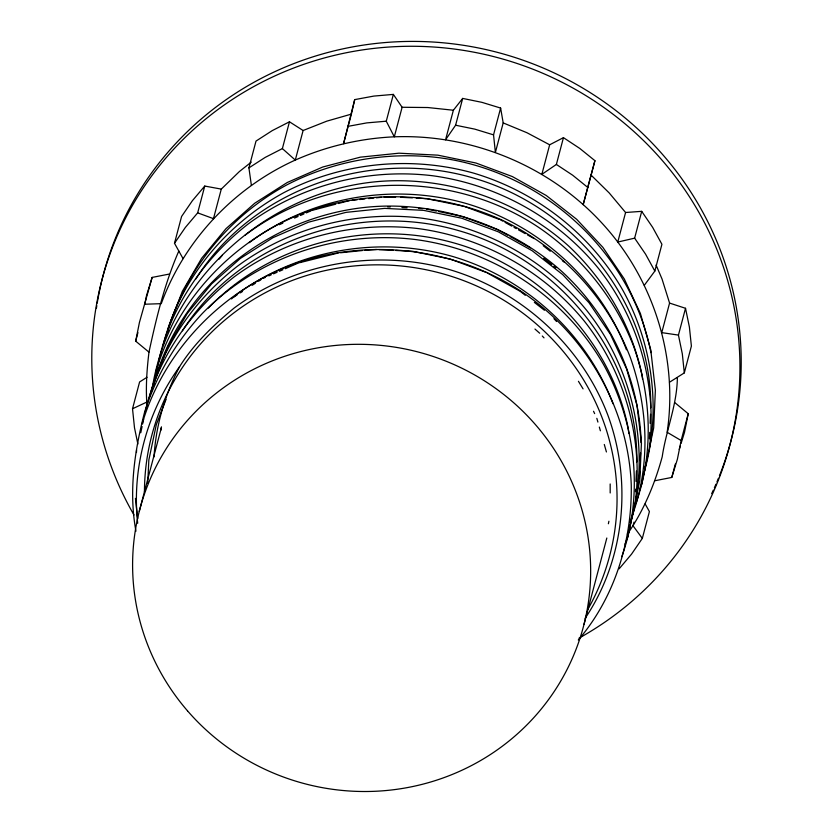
<?xml version="1.0" encoding="UTF-8"?>
<svg xmlns="http://www.w3.org/2000/svg" width="833" height="833" viewBox="0 0 833 833"><rect width="100%" height="100%" fill="white"/><g stroke="black" fill="none" stroke-linecap="round" stroke-linejoin="round"><path stroke-width="1.25" d="M610.183 492.969L610.173 483.973M635.506 491.72L635.631 489.127M635.975 481.38L636.443 471.041M636.849 461.992C638.203 355.462 559.859 259.219 458.566 230.616C357.295 200.992 239.665 241.06 182.427 330.784M635.527 500.185C643.118 436.721 624.032 371.539 584.558 321.423C543.428 270.746 482.973 237.353 418.374 228.606C353.577 220.807 286.573 238.04 234.083 276.952C190.695 310.855 157.125 358.638 145.004 412.71M639.421 477.601L639.713 471.134M640.181 460.784L640.535 453.017M641.004 442.667L641.118 440.084C638.349 376.433 609.215 315.405 562.608 272.172C514.357 228.711 449.882 204.939 384.992 206.115C279.013 208.469 179.813 282.158 153.428 385.846M649.428 438.824L649.719 432.369M650.125 423.32L650.542 414.272M650.833 407.816C651.396 301.754 573.427 206.292 472.519 177.783C370.924 148.055 252.649 188.55 195.807 279.024M649.511 447.311C657.102 383.836 638.026 318.654 598.542 268.538C557.412 217.861 496.947 184.457 432.348 175.711C367.551 167.912 300.546 185.155 248.047 224.067C204.023 258.48 170.015 307.242 158.437 362.324M136.466 452.517L136.591 449.955M147.722 483.223L148.847 459.972L156.333 424.58L166.111 399.267M178.824 251.035C164.715 283.262 156.375 317.831 148.972 352.14C146.827 369.967 145.567 387.97 147.014 405.9M627.374 534.109C643.659 510.796 654.717 484.171 662.204 456.828C666.108 430.172 677.042 404.973 677.364 377.786M154.043 456.911C155.865 425.371 164.944 394.603 179.595 366.655C193.85 343.904 213.446 325.151 234.042 308.116C294.601 262.884 375.704 248.661 448.3 269.246C520.292 290.176 581.288 344.945 607.903 415.271C632.341 481.713 624.875 559.36 585.099 618.357M148.972 352.14L135.685 341.145L139.434 322.444L152.127 277.42L169.078 274.109M145.015 303.118L146.514 295.642L152.127 277.42M674.938 402.724L688.225 413.72L681.144 440.522L677.396 459.222L671.783 477.444L654.832 480.745M688.225 413.72L684.476 432.41L681.102 443.343M608.382 523.759L608.902 521.239M630.217 524.509C651.51 451.476 634.059 369.998 586.901 310.657C545.886 260.115 485.577 226.805 421.154 218.079C356.514 210.312 289.665 227.503 237.301 266.321C194.901 299.359 162.248 345.633 149.201 398.039M140.756 432.754L142.089 426.486M142.62 423.987L143.672 418.968M151.866 390.802C168.693 274.942 276.702 183.073 393.093 180.761C457.255 179.595 521 203.127 568.72 246.099C605.57 280.606 631.612 325.901 642.118 375.339L642.566 379.182M155.781 374.85L157.906 364.833M163.143 345.143C179.387 280.107 225.337 224.504 283.918 192.61C341.801 162.383 410.575 155.521 473.425 173.066C535.546 191.423 589.941 233.386 622.428 289.551C653.384 344.893 661.621 411.919 643.951 472.915L642.545 476.549M167.548 331.898L168.599 326.911L182.365 291.29L201.648 258.272L225.982 228.669L254.763 203.2L287.291 182.479L322.756 167.006L360.283 157.166L398.965 153.189L437.846 155.157L475.966 163.018L512.378 176.575L546.209 195.474L576.623 219.256L602.863 247.318L624.292 278.961L640.379 313.406L650.75 349.787L655.373 390.219L653.676 427.881L641.712 484.306L639.432 490.179M160.665 430.599L161.446 426.892M303.108 130.51L289.468 121.795L282.377 148.597L295.299 160.071C326.515 146.233 360.2 138.372 394.301 136.82L402.11 107.27L393.363 94.4L373.892 96.076L354.712 99.616L351.37 114.121L326.817 121.149L303.108 130.51L295.299 160.071C233.948 187.8 184.353 240.3 161.269 303.66L145.046 304.222M354.712 99.616L343.56 143.672L351.047 115.35M135.685 341.145L137.934 332.606M183.041 258.594L174.493 243.278L181.584 216.476L192.392 200.701L204.751 186.061L221.286 189.101L239.383 171.546L251.264 162.123M137.872 444.062L134.498 427.798L132.52 408.764L139.6 381.962L147.014 377.276M174.493 243.278L185.311 227.503L197.671 212.863L204.751 186.061M221.286 189.101L213.477 218.652L197.671 212.863M139.257 511.379L161.435 427.454M251.379 185.384L248.921 167.881L256.012 141.079L272.235 130.625L289.468 121.795M681.144 440.522L667.129 432.275C678.458 357.034 653.041 278.139 601.405 222.505C549.009 165.705 471.468 133.832 394.301 136.82L386.273 121.202L393.363 94.4M462.679 98.419L453.371 110.237L445.561 139.788L455.599 125.221L462.679 98.419L481.88 102.334L500.623 108.061L503.194 122.909L495.385 152.46L493.542 134.863L500.623 108.061M563.452 137.653L549.665 144.786L541.856 174.336L556.371 164.455L563.452 137.653L579.758 148.42L594.929 160.686L583.183 204.595L594.929 160.686M625.583 212.498L617.774 242.059L634.631 238.155L641.712 211.343L625.583 212.498L609.215 192.954L590.993 175.034M644.305 285.292L654.842 271.079L661.923 244.277L652.635 227.336L641.712 211.343M583.985 624.448L606.83 538.014M656.081 265.04L662.027 279.003L669.576 303.077L661.766 332.627L678.437 335.095L682.321 353.869L684.31 372.892L669.472 382.264M678.437 335.095L685.517 308.293L669.576 303.077M634.028 522.124L633.049 525.821L642.326 538.389L631.518 554.164L619.148 568.804M684.31 372.892L691.39 346.091L689.401 327.067L685.517 308.293M642.326 538.389L649.407 511.577L645.138 503.923M671.783 477.444L675.324 464.043M679.239 449.424L680.353 445.78M168.235 329.243C186.946 267.82 230.491 215.362 286.896 184.853C333.096 160.967 385.96 151.523 437.596 157.52C540.555 170.192 630.758 250.16 650.969 352.661M156.094 370.81C178.408 296.433 237.78 235.77 310.917 210.249C372.872 189.31 441.99 192.912 501.549 219.87C559.995 247.391 607.226 297.131 630.362 357.576C648.553 409.045 650.781 467.094 631.154 518.438M154.22 382.118L167.974 346.518L187.248 313.51L211.582 283.907L240.373 258.428L272.901 237.697L308.397 222.224L345.966 212.373L384.69 208.385L423.622 210.364L461.805 218.236L498.301 231.813L532.204 250.764L562.681 274.598L588.993 302.733L610.485 334.47L626.635 369.029L637.037 405.536L641.441 443.094L639.744 480.766L627.728 537.181L624.989 544.23M142.183 423.591C164.486 349.225 223.848 288.562 296.975 263.051C371.268 237.644 456.078 248.515 521.625 291.685C585.682 334.47 628.207 407.441 631.247 484.681C632.268 540.44 614.816 597.355 578.289 639.994M644.492 468.375L645.908 464.741M635.777 503.809C653.843 453.173 651.468 396.654 633.601 346.268C614.931 298.047 581.372 256.47 538.68 227.399C451.122 168.839 329.337 171.379 245.173 235.135M630.092 522.478L631.976 517.637M621.793 556.663C644.18 493.834 635.61 422.289 603.425 364.323C564.462 296.381 493.032 249.733 415.563 239.56C337.906 229.887 256.939 257.303 202.263 313.552C175.93 341.822 156.177 375.548 144.536 412.387C134.498 451.101 128.574 491.449 135.956 531.194M179.595 366.655C147.358 411.481 131.541 468.25 137.705 523.239M219.152 259.136L222.349 255.242M208.323 308.085C270.84 243.278 368.988 218.423 455.214 243.298C540.867 267.747 610.651 340.437 628.207 428.214L628.811 433.337M231.491 298.932L235.375 295.496C296.538 249.806 378.453 235.437 451.778 256.22C524.488 277.368 586.088 332.669 612.973 403.703M248.921 167.881L265.154 157.427L282.377 148.597M249.254 242.663C310.449 196.952 392.395 182.583 465.741 203.377C538.003 224.441 599.521 279.159 626.447 349.745M233.865 296.985L237.093 294.924M240.331 292.862L242.486 291.488M252.18 285.313L255.408 283.251M258.647 281.19L260.802 279.826M132.52 408.764L146.629 402.152M279.274 224.702L282.804 223.171M294.549 218.048L298.068 216.507M300.421 215.487L303.941 213.946M306.294 212.925L310.99 210.874M262.957 278.451L265.31 277.42M268.83 275.89L271.183 274.859M273.526 273.838L277.056 272.297M279.409 271.277L282.928 269.736M285.282 268.715L298.204 263.072M312.167 210.364L335.782 204.168M338.271 203.512L349.464 200.586M299.443 262.749L338.073 253.034M347.632 126.418L366.812 122.888L386.273 121.202M352.026 200.316L357.149 199.795M359.71 199.524L364.833 199.004M368.675 198.608L373.798 198.077M376.36 197.817L381.483 197.286M384.044 197.025L395.613 197.015M340.635 252.763L362.417 250.525M364.979 250.264L376.526 249.473M402.11 107.27L427.798 107.53L453.371 110.237M400.767 197.275L412.356 197.869M416.219 198.067L426.517 198.587M387.605 206.865L390.198 206.99M401.902 207.584L407.098 207.844M418.791 208.437L422.695 208.635M379.098 249.598L393.27 250.317M395.842 250.452L412.585 251.295L450.455 259.115L486.649 272.578M455.599 125.221L474.8 129.136L493.542 134.863M427.777 198.848L463.117 206.136M426.527 209.021L436.388 211.061M438.845 211.561L461.034 216.143M464.377 206.397L499.352 219.412M462.263 216.393L497.603 229.544L507.786 235.239M503.194 122.909L526.966 132.739L549.665 144.786M500.56 219.86L502.799 221.109M505.037 222.369L511.764 226.118M514.003 227.367L516.241 228.627M518.48 229.877L525.207 233.636M527.445 234.885L534.161 238.644M510.056 236.51L530.434 247.901M487.763 273.203L520.261 291.363L525.29 295.299M556.371 164.455L572.677 175.222L587.848 187.498M543.231 245.725L550.269 251.233M562.358 260.687L564.368 262.26M543.668 258.251L551.821 264.613M553.851 266.206L555.892 267.799M534.359 302.389L544.428 310.261M534.953 329.045L539.69 333.242M553.945 318.706L556.559 321.496M542.283 336.022L544.011 337.865M634.631 238.155L645.554 254.138L654.842 271.079M578.435 381.295L583.069 388.876M593.533 411.263L594.637 413.616M596.834 418.333L597.907 422.071M599.323 427.048L600.385 430.786M604.289 444.478L606.424 451.955M135.425 498.384L137.684 518.574M97.222 303.087A324.631 315.79 14.8 0 1 501.851 53.562A324.631 315.79 14.8 0 1 719.42 475.851M718.452 478.246A324.631 315.79 14.8 0 1 716.963 481.828M715.953 484.212A324.631 315.79 14.8 0 1 714.381 487.763M713.319 490.116A324.631 315.79 14.8 0 1 711.684 493.636M96.42 308.189A324.631 315.79 14.8 0 1 96.815 305.638M133.978 514.971A324.631 315.79 14.8 0 1 254.867 85.955A324.631 315.79 14.8 0 1 696.471 208.156A324.631 315.79 14.8 0 1 579.05 638.13M144.453 491.928A236.707 230.262 14.8 0 1 439.876 272.985A236.707 230.262 14.8 0 1 587.692 609.641M187.498 710.83A229.439 223.192 14.8 0 0 577.54 645.377A229.439 223.192 14.8 0 0 319.841 347.528A229.439 223.192 14.8 0 0 187.498 710.83"/></g></svg>
